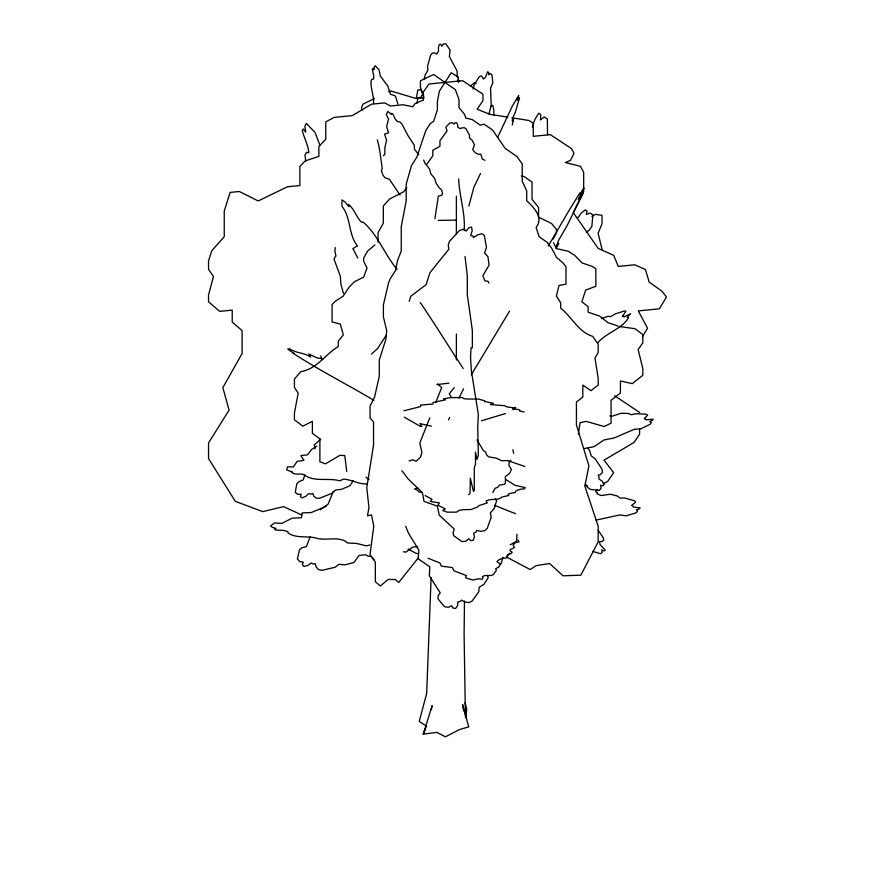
<?xml version="1.0" encoding="UTF-8"?>
<svg xmlns="http://www.w3.org/2000/svg" width="875" height="875" viewBox="0 0 875 875"><rect width="100%" height="100%" fill="white"/><g stroke="black" fill="none" stroke-linecap="round" stroke-linejoin="round"><path stroke-width="1.31" d="M464.472 601.038L464.1 634.528L465.423 717.27M373.57 103.086C374.128 95.408 370.081 88.058 371.23 80.27L372.323 79.002L373.559 79.166L373.767 75.862L372.291 69.213L372.991 68.392L373.997 69.792L374.161 67.025L375.233 65.778L378.995 69.77L380.33 76.037L387.833 86.078L390.48 94.205L395.402 96.02L397.884 103.928M431.123 577.598L426.661 693.536L419.245 721.339L426.377 726.173M516.983 534.166L516.6 541.297L510.223 544.764M417.091 103.108L417.878 97.781L420.897 97.344L421.794 95.408L423.533 94.358M597.395 489.366L595.711 491.662L597.177 492.428L597.078 493.784L601.092 495.534L610.52 494.266L617.269 495.983L620.047 498.061L624.881 498.061L634.463 500.784L635.666 502.163L631.597 505.455L632.8 505.783L633.15 507.019L640.128 507.839L639.198 509.02L636.333 509.688L637.645 511L636.212 512.805L626.216 515.802L619.773 514.948L596.028 520.122M335.223 247.516L334.906 251.245L335.978 256.036L334.348 257.95L334.206 259.667L340.342 276.259L340.889 284.134L343.427 293.409M465.85 717.664L466.703 709.078L465.041 702.68M578.364 434.087L580.038 422.734L586.119 421.367L604.1 426.508L611.067 423.194L611.067 400.312L620.419 392.952L620.419 380.953L632.253 383.633L642.797 375.331L642.797 368.495L638.116 349.519L642.797 342.88L642.797 334.545L634.944 328.694L619.336 326.517M434.875 218.717L438.331 196.23L441.962 195.114L442.531 193.08L441.405 189.558L439.348 188.048L436.089 183.094L434.558 178.281L430.872 173.895L429.559 169.039L424.977 163.22L423.664 160.092M416.325 97.945L417.845 90.07L420.941 89.677L423.117 94.38M431.353 709.603L432.141 705.611L423.281 734.147L436.844 732.375L445.462 736.816L459.627 729.52L468.727 726.906L462.525 704.408L463.663 710.927M424.08 79.57L425.305 74.627L427.82 70.416L427.569 66.139L430.555 55.355L432.25 53.145L434.678 52.894L436.658 53.987L438.572 51.308L438.364 47.742L439.272 44.428L440.825 44.264L441.82 46.244L443.417 44.002L445.791 43.75L450.133 50.105L449.378 56.525L457.045 70.984L457.417 77.438M502.852 557.288L501.419 562.92L500.128 564.441M468.847 206.095L473.867 187.305L480.484 173.502M473.08 89.086L474.141 85.072L479.084 76.945L480.78 75.852L482.366 76.945L483.295 79.012L485.253 77.623L487.659 71.772L488.677 72.461L488.731 74.802L490.372 73.631L491.936 74.692L492.844 82.797L490.525 88.2L491.214 105.427L488.961 113.892M409.194 301.405L410.725 296.319L426.07 284.659L429.931 272.705L448.853 249.145L448.262 245.153L449.477 241.38L459.605 230.398L463.958 229.173L466.211 231.033L468.716 227.828L471.559 227.03L472.194 230.705L470.662 235.419L473.134 236.141L473.386 237.628L477.422 234.927L481.873 233.68L484.323 235.419L486.467 247.33L484.641 252.995L487.977 256.769L489.059 265.103L482.825 275.844L485.002 280.984L487.9 281.203L488.961 283.106M304.817 474.906L303.22 479.883L299.195 481.578L296.822 483.766L295.269 492.33L297.697 494.353L301.175 494.233L300.366 496.573L301.962 497.897L305.736 496.366L308.7 493.631L311.325 494.113L312.856 493.489L313.731 496.114L316.225 498.181L319.758 498.17L332.084 493.259L335.639 489.967L341.698 489.289L349.978 485.712L353.194 480.605M532.317 127.039L534.975 119.219L538.792 113.192L540.837 114.592L540.455 119.919L544.25 116.922L547.367 119.055L547.52 134.805M310.111 536.878L306.392 546.623L302.137 547.695L299.556 549.664L297.358 558.884L299.72 561.619L303.297 562.177L302.302 564.627L303.844 566.42L307.825 565.48L311.052 563.019L313.72 564.08L315.339 563.697L316.05 566.792L318.467 569.592L322.098 570.292L335.081 567.284L338.964 564.331L345.22 564.802L353.97 562.472L359.089 555.406L365.706 554.783L368.266 556.248L370.923 556.15L374.041 559.562M425.491 728.448L423.281 734.147L426.53 725.867M429.778 417.78L419.836 443.045L421.892 452.43L420.427 457.242L416.084 461.267L412.869 459.78L409.106 460.906M435.739 402.609L441.689 387.45L437.566 384.016M333.298 491.389L328.18 504.055L320.152 509.895M448.514 419.88L449.673 417.452M458.959 398.092L463.553 388.861M556.084 248.511L558.775 243.283L556.38 246.356L558.819 239.87L566.847 226.122L582.684 194.097L582.991 192.806L578.266 199.544L583.877 188.147L580.027 194.075L580.442 192.609L578.484 195.169L569.198 210.241L548.242 246.006M552.923 239.356L555.898 233.953M492.745 492.559L495.119 488.338L498.039 487.113L499.384 485.067L504.602 484.334L505.455 482.475L505.345 476.492L509.545 473.517L511.416 469.416L508.944 465.445L509.173 462.033L510.923 460.305M497.645 137.375L512.411 105.919L518.733 95.298L517.267 100.439L519.564 97.683L515.397 112.131L512.477 118.541L512.334 121.341L513.548 119.798L512.247 124.972M509.578 311.052L471.264 374.872M642.698 336.23L647.555 328.234L638.291 310.887L659.334 308.809L666.466 297.052L661.938 291.134L649.206 282.133L645.422 269.555L634.78 264.786L618.33 266.416L613.648 255.325L598.194 248.402L573.213 212.494L583.68 191.636L583.68 172.506L580.552 166.316L565.381 162.564L570.511 160.366L573.978 153.322L571.681 148.772L550.375 134.641L533.269 136.325L533.269 123.298L529.069 120.509L511.919 117.775M386.214 335.322L377.595 348.556L371.536 354.058M426.923 164.139L432.852 155.717L432.786 150.259L439.906 146.322L439.983 140.667L447.027 131.064L445.933 127.127L450.012 122.828L452.419 122.795L454.147 124.064L455.055 122.752L456.641 122.73L457.713 124.72L457.68 126.952L459.758 128.472L464.166 127.597L465.981 128.833L469.536 135.297L469.503 137.977L472.238 140.394L474.469 144.856L472.719 149.57L475.016 152.523L477.827 154.175L480.9 154.197L482.202 158.9L484.936 160.377M418.578 557.539L398.694 582.509L395.445 579.534L388.128 579.414L380.363 585.987L375.353 581.733L375.353 562.111L369.994 554.728L373.767 526.28L371.47 514.828L367.511 515.845L368.955 507.467L366.767 487.747L373.548 444.938L373.548 422.045L370.059 418.009L370.059 406.022L374.544 397.173L379.28 376.37L379.28 360.019L385.766 339.686L386.739 330.662L383.403 316.87L383.403 304.883L388.555 282.833L390.13 278.906L395.445 270.627L397.633 260.17L401.253 251.114L401.253 226.592L406.175 201.097L406.175 184.198L411.534 165.43L416.861 157.117L425.797 130.55L430.205 123.681L433.65 121.275L437.38 109.791L437.38 101.62L439.359 91.197L451.194 72.756L458.358 77.066L458.358 82.305M454.3 387.592L449.247 393.783L451.325 397.239M507.642 555.625L509.786 553.12M406.853 187.906L403.441 191.909L389.681 198.964L383.316 205.931L383.316 223.234L378.077 232.498L378.077 242.309M320.709 439.152L314.256 444.905L315.033 448.886M383.338 155.717L384.836 154.405L384.891 147.678L386.564 140.098L384.584 134.17L388.566 132.759L386.619 126.678L388.533 119.109L386.312 114.428L387.866 111.409L391.42 114.384L391.65 113.334L392.831 113.936L395.117 118.923L397.217 121.384L400.247 122.194L402.052 124.261L407.958 135.548L414.159 144.955L414.498 149.341L418.83 154.733M512.936 409.784L515.769 407.356M374.938 244.923L367.598 251.038L363.683 257.994L363.683 261.319L367.019 268.111L363.683 277.058L354.244 281.903L349.005 287.262L343.131 296.188L335.344 301.241L332.095 304.566L332.095 322L340.298 324.002L343.328 334.895L338.319 341.075L338.319 346.522C324.953 354.539 317.505 368.648 300.716 371.744L294.427 379.05L294.427 387.395L298.178 393.159L294.427 413L294.427 419.847L302.881 426.18L312.386 421.302L312.386 433.289L319.889 438.911L319.889 461.792L325.467 463.816L339.905 455.328L344.783 455.558L346.73 471.505M470.619 85.914L474.6 82.611L476.087 83.508M597.57 343.066C606.342 332.544 621.141 329.536 628.523 317.844L627.178 317.45L630.602 313.764L623.941 316.936L623.503 316.083L622.344 316.466L625.888 311.402L624.641 310.887L615.355 313.884L610.794 316.575L607.983 316.345L601.464 318.62M586.338 232.356L589.488 229.808L591.872 226.297L592.878 214.922L590.089 213.095L586.348 214.331L587.048 211.105L585.233 209.912L581.284 213.019L578.298 217.416L576.384 217.547M468.508 494.637L470.017 493.609L470.323 478.166L473.397 491.323L474.283 490.722L474.283 467.83L475.486 464.111L475.486 452.123L476.995 459.408L478.341 455.219L477.739 427.58L478.341 414.433L471.352 370.77L470.553 357.864L471.034 347.736L472.347 347.823L472.347 330.389L467.316 294.864L467.316 275.8L465.019 256.462M316.761 446.163L311.631 449.455L307.508 454.814L300.88 455.623L303.92 460.381L297.205 461.311L293.333 466.9L287.416 466.867L286.694 469.919L292.688 472.15L292.108 472.883C295.772 475.136 300.202 473.145 304.084 474.742C313.884 482.486 328.333 477.477 339.817 480.823L343.558 479.073C351.991 479.697 358.958 484.575 367.489 483.875M505.542 413.536L481.447 420.777M490.602 106.455L492.734 105.219L493.839 109.987L493.839 115.456M591.916 216.377L595.47 214.353L602.022 215.359L602.022 223.705L598.106 233.22L602.022 249.309M603.214 483.853L607.786 481.294L613.648 472.631L604.034 460.141L634.036 442.466L639.592 434.241L639.592 428.783M374.423 98.634L362.928 104.158L361.43 107.898L362.075 110.261M388.719 91.766L390.534 90.902L416.172 98.536L424.178 97.88M403.955 410.78L420.667 406.558L420.547 405.103L432.972 403.988L433.103 402.478L445.386 399.853L443.483 398.825L450.592 397.633L462.164 397.545L463.991 398.661L467.611 399.044L478.483 399.087L484.695 400.772L484.641 401.483L493.325 403.266L490.273 404.534L504.558 405.694L506.844 406.93L514.303 407.903L512.608 408.614L519.783 409.85L519.673 411.042L524.234 411.972M326.408 506.166L311.281 512.542L302.17 512.914L301.416 517.716L292.086 518.197L281.859 523.381L274.444 522.988L270.616 525.897L272.508 527.417L276.008 528.413L274.575 529.08L275.811 530.086L283.653 530.414L287.842 531.606L288.017 532.897C296.461 539.066 308.23 535.238 317.713 538.573C327.009 540.433 336.197 536.758 345.078 541.034L347.605 542.97L356.464 543.441L366.242 545.836L369.786 545.027M417.627 487.725L414.564 489.027L417.878 490.427L418.403 491.684L422.078 492.581M584.194 448.558L593.928 446.731L603.936 439.983L614.097 437.981L634.222 429.341L640.795 428.816L650.191 424.244L651.273 422.406L649.731 421.531L652.455 420.394L653.155 419.191L646.045 419.847L645.466 418.852L644.208 418.797L647.631 415.155L646.188 414.203L636.125 413.733L631.312 414.684L628.141 413.438L621.108 413.284L611.953 416.227L609.788 415.866M417.703 546.525L412.431 547.192L405.978 552.103L403.441 551.753M436.8 384.584L448.897 383.162M438.211 220.402L456.608 220.117M507.959 117.152L489.497 114.209L477.127 109.2L482.934 100.712L482.934 94.172L462.591 80.686L429.012 84L423.391 91.886L423.391 100.056L415.067 103.567L412.792 106.761L402.992 104.759L390.491 105.984L384.65 102.9L371.448 104.202L352.308 115.62L334.162 117.403L325.762 121.931L325.762 139.234L318.861 146.497L318.861 156.308L305.047 161.022L299.873 166.469L299.873 185.533L287.427 186.769L258.213 200.933L239.323 191.505L230.136 192.412L224.252 211.072L224.252 236.688L211.728 250.83L208.534 260.991L208.534 269.325L213.489 276.533L208.534 294.941L208.534 301.777L219.691 311.358L232.214 310.122L232.214 322.109L242.113 330.608L242.113 353.489L222.862 387.625L229.075 410.145L208.534 442.925L208.534 458.533L235.287 501.32L262.752 511.623L283.522 506.636L301.853 515.003M323.159 358.827L316.662 357.755L308.766 353.948L310.712 357.055C304.15 352.548 296.056 353.325 289.581 348.764L287.755 349.136L293.945 353.369L293.038 353.216C319.145 370.234 347.102 384.387 373.909 400.323M418.436 553.777L415.975 553.284L408.078 549.008M431.397 426.169L419.945 423.631L421.903 426.53L420.262 426.355L404.272 417.134M521.456 175.952L524.092 176.542L532.033 182.033L532.033 199.347L538.552 207.397L538.552 217.197L551.6 223.508L556.5 229.545L556.5 232.87M524.858 466.452L507.314 460.523L501.703 460.753L496.409 458.15L488.972 456.947L486.948 455.448L485.505 452.014L483.241 450.33L476.995 439.939M592.791 551.414L600.491 553.722L602.219 552.388L601.65 549.948L604.1 550.933L605.238 550.069L600.097 544.6L599.43 541.68L601.945 541.548L603.717 540.192L603.258 537.72L598.194 530.359M369.119 479.653L365.914 477.17M494.397 505.312C501.67 507.981 508.364 511.153 515.594 513.625M618.056 326.069L607.808 322.569L599.78 316.116L588.098 312.2L588.098 306.742L581.853 301.733L585.638 290.128L595.853 286.234L595.853 268.789L591.806 266.219L582.105 262.97L574.788 255.413L568.258 251.267L556.5 248.609L553.514 242.78M585.277 485.1L587.497 485.887M428.039 558.239L439.928 562.953L441.372 566.147L452.32 567.558L454.027 570.861L466.452 575.597L465.511 576.986L466.047 578.025L472.894 580.038L478.275 578.802L482.092 579.272L483.033 577.981L482.355 576.68L484.794 575.531L491.148 575.498L493.314 574.558L496.431 570.336L495.622 568.783L498.739 567.033L500.577 564.145L496.836 561.619L499.177 559.606L502.611 558.294L506.855 557.9L507.347 554.991L510.727 553.788L512.192 552.234L510.114 550.834L510.245 549.566L514.456 547.531L513.111 544.928L515.703 542.489L519.039 541.898L518.055 539.995M506.362 556.938L530.152 569.559L536.145 565.666L549.598 563.511L563.052 575.805L580.847 575.17L598.183 541.811L598.183 526.203L584.872 486.194L588.897 465.85L576.428 424.944L576.428 402.052L582.837 397.042L582.837 385.055L590.953 390.698L598.183 385.055L598.183 378.219L594.967 358.061L598.183 352.603L598.183 344.269L592.802 336.438C577.992 331.603 572.031 317.1 560.678 308.164L560.678 302.717L556.391 296.133L558.983 285.48L565.994 284.156L565.994 266.711L563.216 263.123L556.566 257.436L551.545 248.041L547.072 242.255L539.011 236.644L536.145 227.423C543.922 217.602 533.684 207.244 526.706 200.725L526.706 190.914L522.233 181.223L522.233 163.92L516.797 156.439L505.039 148.258L492.636 130.102L484.083 124.152L480.298 125.18L472.205 119.547L465.861 118.103L464.384 114.111L458.992 107.669L458.992 99.487L455.35 89.622L433.595 74.484L420.416 80.806L420.416 87.347L423.762 96.709M425.163 495.567L431.987 499.264L430.456 501.463L439.37 502.917L437.981 505.192L445.288 508.933L442.728 510.541L447.289 512.192L456.52 512.116L459.102 510.398L462.394 509.753L471.198 509.491L477.87 506.833L478.527 505.75L487.298 502.895L486.084 501.025C490.973 498.039 497.591 501.069 501.812 497.098L508.791 495.48L508.123 494.452L509.381 493.62L515.123 492.45L516.217 490.645L520.822 489.147L524.442 488.906L525.241 487.594L515.102 485.319L506.177 479.752M614.666 395.762L639.592 412.442M457.57 80.019L459.659 81.55M401.887 470.673L408.111 478.92L422.428 492.647L424.036 501.43L437.369 506.144L439.283 515.222L454.267 529.069L453.042 532.766L453.644 535.631L461.923 541.625L466.036 541.144L468.562 538.716L470.531 540.619L473.222 540.302L474.436 536.867L473.681 533.28L476.23 531.781L476.722 530.381L480.288 531.3L484.498 530.808L487.2 528.413L491.214 517.234L490.306 512.936L494.211 508.441L496.606 500.773L495.337 498.728M463.247 368.484C448.58 346.467 435.127 324.308 420.241 302.52M587.573 447.748L589.673 450.734L591.227 455.886L595.153 458.806L602.011 469.164L602.525 472.194L600.72 474.403L598.117 475.256L598.97 476.547L598.839 478.822L602.109 481.25L604.231 484.422L603.072 485.833L600.523 485.231L601.147 488.206L599.375 490.372L590.242 489.366L587.617 487.419L585.298 484.039M400.039 195.081L389.342 179.211L384.978 177.767L382.9 175.066L381.369 170.362L382.255 168.339C380.669 158.637 380.034 149.1 377.3 139.792M397.075 269.281C384.53 254.494 377.902 234.653 363.005 222.053L361.506 222.228C356.18 217 354.375 208.983 348.458 204.4L348.862 206.642L345.078 202.048L341.994 199.894L341.906 206.248C351.356 217.941 348.031 233.975 357.394 245.93L352.909 248.588L357.788 257.994M405.661 526.334L408.581 533.389L418.862 550.112L418.173 558.775L429.811 566.792L429.33 575.816L440.223 592.823L438.102 595.962L437.959 598.806L444.402 606.648L448.481 607.305L451.544 605.708L452.944 608.027L455.623 608.453L457.658 605.555L457.855 602L460.688 601.267L461.519 600.097L464.723 601.923L468.902 602.591L472.117 601.07L478.833 591.675L479.062 587.398L483.963 584.237L488.228 577.697L487.528 575.433M320.709 355.906L321.902 359.319M319.878 145.25L315.098 132.53L306.359 123.441L304.883 126.098L305.725 132.158L303.264 129.008L302.291 130.747C304.27 138.338 308.153 144.988 308.886 152.753L306.502 152.294L304.981 155.017L305.725 161.088M512.903 449.663L513.669 453.25M458.675 178.959C459.277 196.405 465.522 213.194 464.188 230.738M456.378 196.12L456.378 234.358M456.378 334.031L456.378 359.975"/></g></svg>
